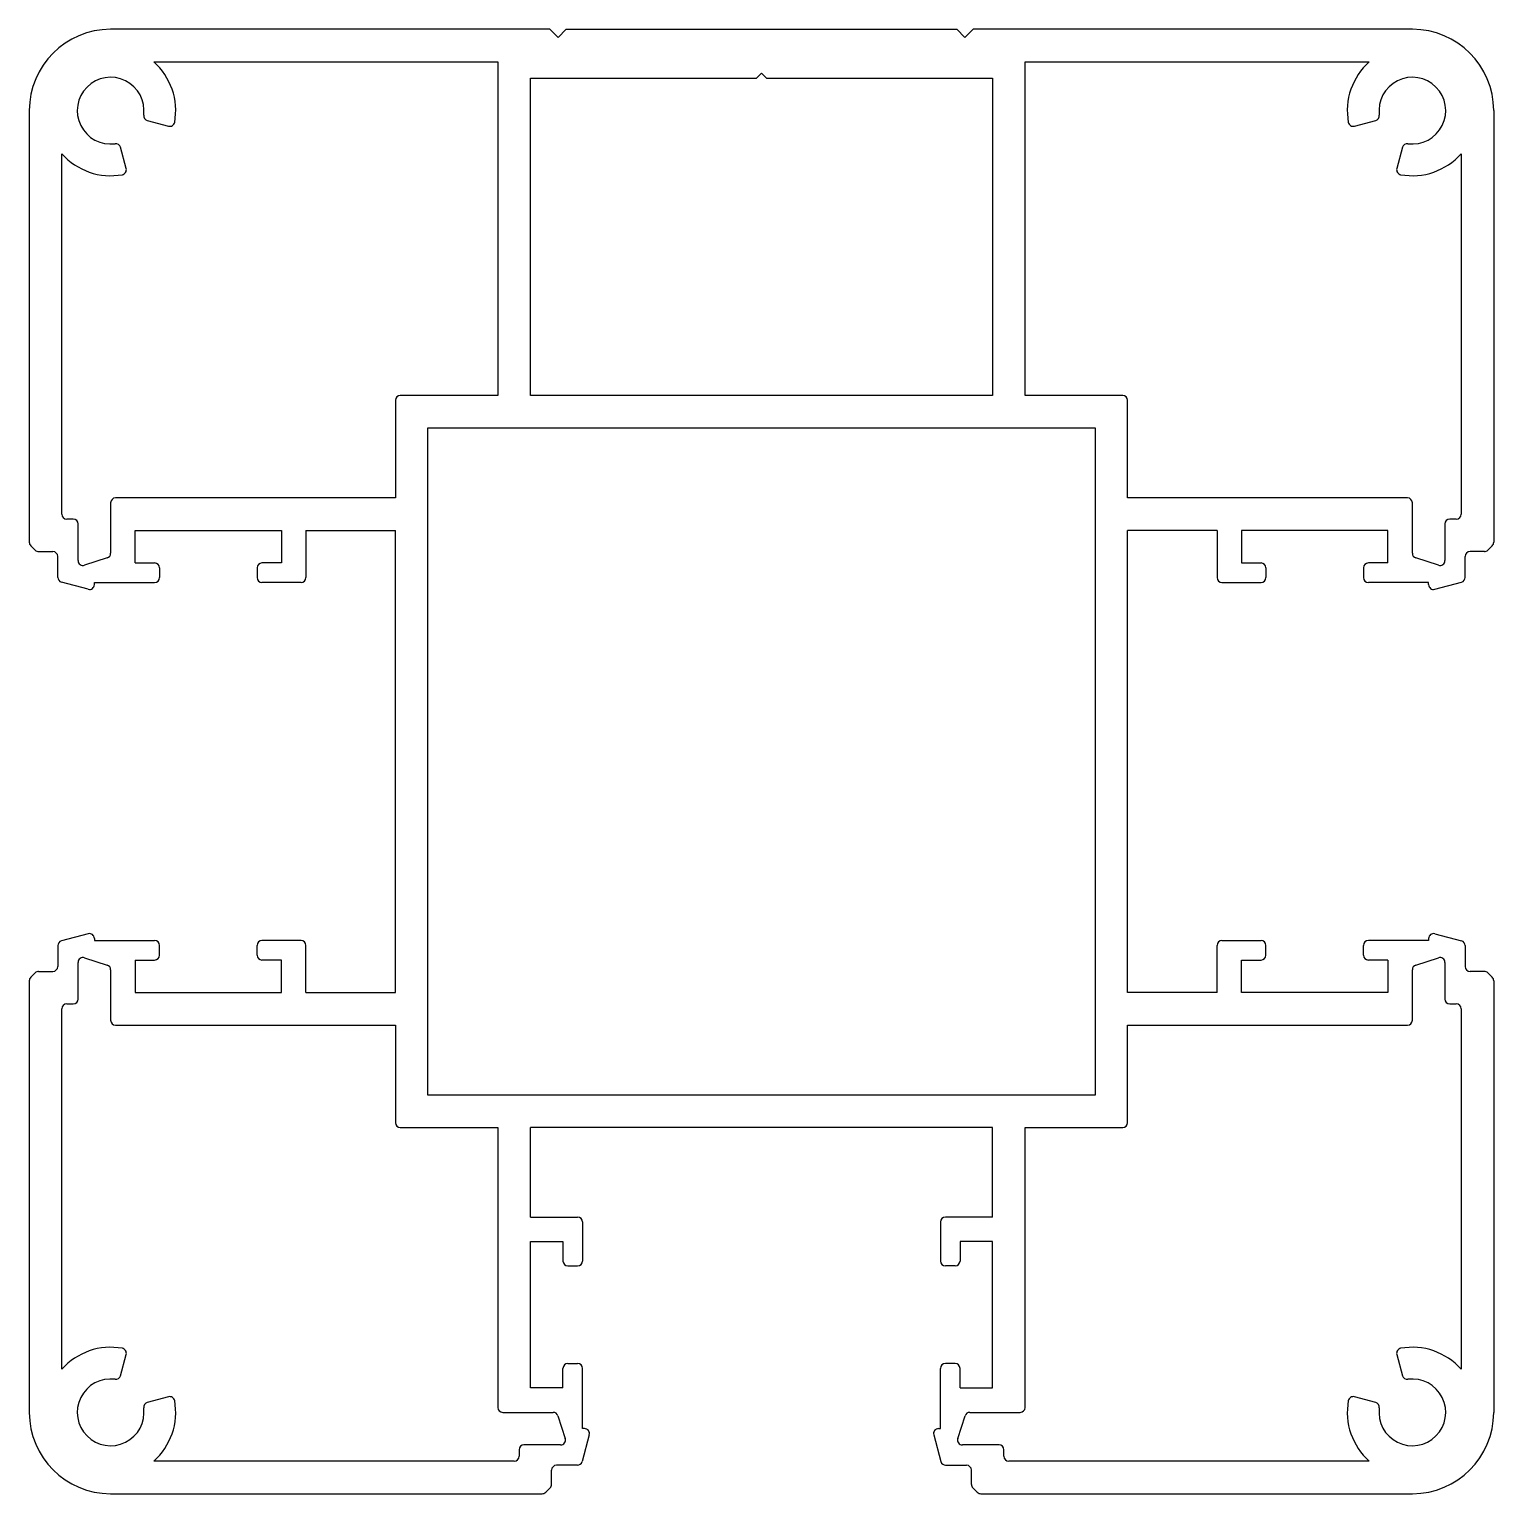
# Model space of a CAD drawing. Extents: x -44.4 to 45.6, y -45.6 to 44.4.
import ezdxf

# ---------------------------------------------------------------- set-up
doc = ezdxf.new("R2010")
doc.units = 0
doc.layers.get('0').update_dxf_attribs({"linetype": 'CONTINUOUS'})

msp = doc.modelspace()

# ---------------------------------------------------------------- linework, layer by layer
at = {"color": 0}
for p, q in [((-12.39, 44.43), (-39.39, 44.43)), ((-11.89, 43.93), (-12.39, 44.43)), ((-11.89, 43.93), (-11.39, 44.43)), ((-11.39, 44.43), (12.61, 44.43)), ((13.11, 43.93), (12.61, 44.43)), ((13.11, 43.93), (13.61, 44.43)), ((40.61, 44.43), (13.61, 44.43)), ((-36.744, 42.43), (-15.59, 42.43)), ((-15.59, 42.43), (-15.59, 21.93)), ((16.81, 21.93), (16.81, 42.43)), ((16.81, 42.43), (37.964, 42.43)), ((-13.59, 21.93), (-13.59, 41.43)), ((-13.59, 41.43), (0.31, 41.43)), ((0.31, 41.43), (0.61, 41.73)), ((0.61, 41.73), (0.91, 41.43)), ((0.91, 41.43), (14.81, 41.43)), ((14.81, 41.43), (14.81, 21.93)), ((-44.39, 39.43), (-44.39, 12.905)), ((-37.139, 38.827), (-35.828, 38.476)), ((37.048, 38.476), (38.359, 38.827)), ((45.61, 39.43), (45.61, 12.905)), ((-38.435, 35.868), (-38.787, 37.179)), ((40.007, 37.179), (39.656, 35.868)), ((-42.39, 14.63), (-42.39, 36.784)), ((43.61, 36.784), (43.61, 14.63)), ((-21.89, 21.63), (-21.89, 15.63)), ((-15.59, 21.93), (-21.59, 21.93)), ((14.81, 21.93), (-13.59, 21.93)), ((22.81, 21.93), (16.81, 21.93)), ((23.11, 15.63), (23.11, 21.63)), ((-19.89, 19.93), (21.11, 19.93)), ((-19.89, -21.07), (-19.89, 19.93)), ((21.11, 19.93), (21.11, -21.07)), ((-39.39, 15.33), (-39.39, 12.235)), ((-21.89, 15.63), (-39.09, 15.63)), ((40.31, 15.63), (23.11, 15.63)), ((40.61, 12.235), (40.61, 15.33)), ((-41.69, 14.33), (-42.09, 14.33)), ((-41.39, 11.78), (-41.39, 14.03)), ((-37.89, 11.63), (-37.89, 13.63)), ((-37.89, 13.63), (-28.89, 13.63)), ((-28.89, 13.63), (-28.89, 11.63)), ((-27.39, 13.63), (-27.39, 10.73)), ((-27.39, 13.63), (-21.89, 13.63)), ((-21.89, -14.77), (-21.89, 13.63)), ((23.11, -14.77), (23.11, 13.63)), ((28.61, 13.63), (23.11, 13.63)), ((28.61, 13.63), (28.61, 10.73)), ((30.11, 13.63), (30.11, 11.63)), ((39.11, 13.63), (30.11, 13.63)), ((39.11, 11.63), (39.11, 13.63)), ((42.61, 14.03), (42.61, 11.78)), ((43.31, 14.33), (42.91, 14.33)), ((-44.302, 12.692), (-44.028, 12.418)), ((45.522, 12.692), (45.248, 12.418)), ((-43.816, 12.33), (-42.94, 12.33)), ((-42.64, 10.747), (-42.64, 12.03)), ((-39.597, 11.95), (-40.997, 11.495)), ((42.217, 11.495), (40.817, 11.95)), ((43.86, 10.747), (43.86, 12.03)), ((45.036, 12.33), (44.16, 12.33)), ((-37.89, 11.63), (-36.69, 11.63)), ((-36.39, 11.33), (-36.39, 10.73)), ((-30.39, 11.33), (-30.39, 10.73)), ((-28.89, 11.63), (-30.09, 11.63)), ((30.11, 11.63), (31.31, 11.63)), ((31.61, 11.33), (31.61, 10.73)), ((37.61, 11.33), (37.61, 10.73)), ((39.11, 11.63), (37.91, 11.63)), ((-40.768, 10.015), (-42.418, 10.458)), ((-40.39, 10.305), (-40.39, 10.43)), ((-40.39, 10.43), (-36.69, 10.43)), ((-27.69, 10.43), (-30.09, 10.43)), ((28.91, 10.43), (31.31, 10.43)), ((41.61, 10.43), (37.91, 10.43)), ((41.61, 10.305), (41.61, 10.43)), ((41.988, 10.015), (43.638, 10.458)), ((-40.768, -11.155), (-42.418, -11.597)), ((-40.39, -11.445), (-40.39, -11.57)), ((-40.39, -11.57), (-36.69, -11.57)), ((-27.69, -11.57), (-30.09, -11.57)), ((28.91, -11.57), (31.31, -11.57)), ((41.61, -11.57), (37.91, -11.57)), ((41.61, -11.445), (41.61, -11.57)), ((41.988, -11.155), (43.638, -11.597)), ((-42.64, -11.887), (-42.64, -13.17)), ((-36.39, -12.47), (-36.39, -11.87)), ((-30.39, -12.47), (-30.39, -11.87)), ((-27.39, -14.77), (-27.39, -11.87)), ((28.61, -14.77), (28.61, -11.87)), ((31.61, -12.47), (31.61, -11.87)), ((37.61, -12.47), (37.61, -11.87)), ((43.86, -11.887), (43.86, -13.17)), ((-43.816, -13.47), (-42.94, -13.47)), ((-41.39, -15.17), (-41.39, -12.92)), ((-40.997, -12.634), (-39.597, -13.089)), ((-39.39, -13.375), (-39.39, -16.47)), ((-37.89, -12.77), (-37.89, -14.77)), ((-37.89, -12.77), (-36.69, -12.77)), ((-28.89, -12.77), (-30.09, -12.77)), ((-28.89, -14.77), (-28.89, -12.77)), ((30.11, -14.77), (30.11, -12.77)), ((30.11, -12.77), (31.31, -12.77)), ((39.11, -12.77), (37.91, -12.77)), ((39.11, -12.77), (39.11, -14.77)), ((40.61, -16.47), (40.61, -13.375)), ((40.817, -13.089), (42.217, -12.634)), ((42.61, -12.92), (42.61, -15.17)), ((45.036, -13.47), (44.16, -13.47)), ((-44.39, -14.044), (-44.39, -40.57)), ((-44.302, -13.832), (-44.028, -13.558)), ((45.522, -13.832), (45.248, -13.558)), ((45.61, -14.044), (45.61, -40.57)), ((-37.89, -14.77), (-28.89, -14.77)), ((-27.39, -14.77), (-21.89, -14.77)), ((28.61, -14.77), (23.11, -14.77)), ((39.11, -14.77), (30.11, -14.77)), ((-42.39, -37.924), (-42.39, -15.77)), ((-42.09, -15.47), (-41.69, -15.47)), ((42.91, -15.47), (43.31, -15.47)), ((43.61, -15.77), (43.61, -37.924)), ((-39.09, -16.77), (-21.89, -16.77)), ((-21.89, -16.77), (-21.89, -22.77)), ((23.11, -22.77), (23.11, -16.77)), ((23.11, -16.77), (40.31, -16.77)), ((21.11, -21.07), (-19.89, -21.07)), ((-21.59, -23.07), (-15.59, -23.07)), ((-15.59, -23.07), (-15.59, -40.27)), ((-13.59, -28.57), (-13.59, -23.07)), ((14.81, -23.07), (-13.59, -23.07)), ((14.81, -28.57), (14.81, -23.07)), ((16.81, -40.27), (16.81, -23.07)), ((16.81, -23.07), (22.81, -23.07)), ((-13.59, -28.57), (-10.69, -28.57)), ((14.81, -28.57), (11.91, -28.57)), ((-10.39, -28.87), (-10.39, -31.27)), ((11.61, -28.87), (11.61, -31.27)), ((-13.59, -39.07), (-13.59, -30.07)), ((-13.59, -30.07), (-11.59, -30.07)), ((-11.59, -30.07), (-11.59, -31.27)), ((12.81, -30.07), (12.81, -31.27)), ((14.81, -30.07), (12.81, -30.07)), ((14.81, -39.07), (14.81, -30.07)), ((-11.29, -31.57), (-10.69, -31.57)), ((12.51, -31.57), (11.91, -31.57)), ((-38.787, -38.318), (-38.435, -37.008)), ((-11.29, -37.57), (-10.69, -37.57)), ((12.51, -37.57), (11.91, -37.57)), ((39.656, -37.008), (40.007, -38.318)), ((-11.59, -39.07), (-11.59, -37.87)), ((-10.39, -41.57), (-10.39, -37.87)), ((11.61, -41.57), (11.61, -37.87)), ((12.81, -39.07), (12.81, -37.87)), ((-11.59, -39.07), (-13.59, -39.07)), ((12.81, -39.07), (14.81, -39.07)), ((-35.828, -39.615), (-37.139, -39.967)), ((38.359, -39.967), (37.048, -39.615)), ((-15.29, -40.57), (-12.195, -40.57)), ((-11.909, -40.777), (-11.455, -42.177)), ((12.675, -42.177), (13.13, -40.777)), ((13.415, -40.57), (16.51, -40.57)), ((-9.975, -41.947), (-10.417, -43.597)), ((-10.265, -41.57), (-10.39, -41.57)), ((11.195, -41.947), (11.637, -43.597)), ((11.485, -41.57), (11.61, -41.57)), ((-14.29, -42.87), (-14.29, -43.27)), ((-11.74, -42.57), (-13.99, -42.57)), ((15.21, -42.57), (12.96, -42.57)), ((15.51, -43.27), (15.51, -42.87)), ((-14.59, -43.57), (-36.744, -43.57)), ((-10.707, -43.82), (-11.99, -43.82)), ((11.927, -43.82), (13.21, -43.82)), ((37.964, -43.57), (15.81, -43.57)), ((-12.29, -44.995), (-12.29, -44.12)), ((13.51, -44.995), (13.51, -44.12)), ((-39.39, -45.57), (-12.864, -45.57)), ((-12.652, -45.482), (-12.378, -45.208)), ((13.872, -45.482), (13.598, -45.208)), ((14.084, -45.57), (40.61, -45.57))]:
    msp.add_line(p, q, dxfattribs=at)
for centre, radius, start, end in [((-39.39, 39.43), 5, 90, 180), ((40.61, 39.43), 5, 0, 90), ((-39.39, 39.43), 4, 349.65071, 48.59038), ((40.61, 39.43), 4, 131.40962, 190.34929), ((-39.39, 39.43), 2.05, 352.33437, 277.66563), ((40.61, 39.43), 2.05, 262.33437, 187.66563), ((-37.061, 39.117), 0.3, 172.33437, 255), ((-35.75, 38.766), 0.3, 255, 349.65071), ((36.97, 38.766), 0.3, 190.34929, 285), ((38.281, 39.117), 0.3, 285, 7.66563), ((-39.076, 37.101), 0.3, 15, 97.66563), ((40.297, 37.101), 0.3, 82.33437, 165), ((-39.39, 39.43), 4, 221.40962, 280.34929), ((40.61, 39.43), 4, 259.65071, 318.59038), ((-38.725, 35.79), 0.3, 280.34929, 15), ((39.945, 35.79), 0.3, 165, 259.65071), ((-21.59, 21.63), 0.3, 90, 180), ((22.81, 21.63), 0.3, 0, 90), ((-39.09, 15.33), 0.3, 90, 180), ((40.31, 15.33), 0.3, 0, 90), ((-42.09, 14.63), 0.3, 180, 270), ((43.31, 14.63), 0.3, 270, 0), ((-41.69, 14.03), 0.3, 0, 90), ((42.91, 14.03), 0.3, 90, 180), ((-44.09, 12.905), 0.3, 180, 225), ((45.31, 12.905), 0.3, 315, 360), ((-43.816, 12.63), 0.3, 225, 270), ((-42.94, 12.03), 0.3, 0, 90), ((-41.09, 11.78), 0.3, 180, 288), ((-39.69, 12.235), 0.3, 288, 0), ((40.91, 12.235), 0.3, 180, 252), ((42.31, 11.78), 0.3, 252, 0), ((44.16, 12.03), 0.3, 90, 180), ((45.036, 12.63), 0.3, 270, 315), ((-36.69, 11.33), 0.3, 0, 90), ((-30.09, 11.33), 0.3, 90, 180), ((31.31, 11.33), 0.3, 0, 90), ((37.91, 11.33), 0.3, 90, 180), ((-42.34, 10.747), 0.3, 180, 255), ((-40.69, 10.305), 0.3, 255, 0), ((-36.69, 10.73), 0.3, 270, 0), ((-30.09, 10.73), 0.3, 180, 270), ((-27.69, 10.73), 0.3, 270, 0), ((28.91, 10.73), 0.3, 180, 270), ((31.31, 10.73), 0.3, 270, 0), ((37.91, 10.73), 0.3, 180, 270), ((41.91, 10.305), 0.3, 180, 285), ((43.56, 10.747), 0.3, 285, 360), ((-42.34, -11.887), 0.3, 105, 180), ((-40.69, -11.445), 0.3, 0, 105), ((-36.69, -11.87), 0.3, 0, 90), ((-30.09, -11.87), 0.3, 90, 180), ((-27.69, -11.87), 0.3, 0, 90), ((28.91, -11.87), 0.3, 90, 180), ((31.31, -11.87), 0.3, 0, 90), ((37.91, -11.87), 0.3, 90, 180), ((41.91, -11.445), 0.3, 75, 180), ((43.56, -11.887), 0.3, 0, 75), ((-36.69, -12.47), 0.3, 270, 0), ((-30.09, -12.47), 0.3, 180, 270), ((31.31, -12.47), 0.3, 270, 0), ((37.91, -12.47), 0.3, 180, 270), ((-43.816, -13.77), 0.3, 90, 135), ((-42.94, -13.17), 0.3, 270, 0), ((-41.09, -12.92), 0.3, 72, 180), ((-39.69, -13.375), 0.3, 0, 72), ((40.91, -13.375), 0.3, 108, 180), ((42.31, -12.92), 0.3, 0, 108), ((44.16, -13.17), 0.3, 180, 270), ((45.036, -13.77), 0.3, 45, 90), ((-44.09, -14.044), 0.3, 135, 180), ((45.31, -14.044), 0.3, 0, 45), ((-41.69, -15.17), 0.3, 270, 0), ((42.91, -15.17), 0.3, 180, 270), ((-42.09, -15.77), 0.3, 90, 180), ((43.31, -15.77), 0.3, 0, 90), ((-39.09, -16.47), 0.3, 180, 270), ((40.31, -16.47), 0.3, 270, 0), ((-21.59, -22.77), 0.3, 180, 270), ((22.81, -22.77), 0.3, 270, 0), ((-10.69, -28.87), 0.3, 0, 90), ((11.91, -28.87), 0.3, 90, 180), ((-11.29, -31.27), 0.3, 180, 270), ((-10.69, -31.27), 0.3, 270, 0), ((11.91, -31.27), 0.3, 180, 270), ((12.51, -31.27), 0.3, 270, 0), ((-39.39, -40.57), 4, 79.65071, 138.59038), ((-38.725, -36.93), 0.3, 345, 79.65071), ((39.945, -36.93), 0.3, 100.34929, 195), ((40.61, -40.57), 4, 41.40962, 100.34929), ((-11.29, -37.87), 0.3, 90, 180), ((-10.69, -37.87), 0.3, 0, 90), ((11.91, -37.87), 0.3, 90, 180), ((12.51, -37.87), 0.3, 0, 90), ((-39.39, -40.57), 2.05, 82.33437, 7.66563), ((-39.076, -38.241), 0.3, 262.33437, 345), ((40.61, -40.57), 2.05, 172.33437, 97.66563), ((40.297, -38.241), 0.3, 195, 277.66563), ((-37.061, -40.256), 0.3, 105, 187.66563), ((-39.39, -40.57), 4, 311.40962, 10.34929), ((-35.75, -39.905), 0.3, 10.34929, 105), ((-15.29, -40.27), 0.3, 180, 270), ((16.51, -40.27), 0.3, 270, 0), ((40.61, -40.57), 4, 169.65071, 228.59038), ((36.97, -39.905), 0.3, 75, 169.65071), ((38.281, -40.256), 0.3, 352.33437, 75), ((-39.39, -40.57), 5, 180, 270), ((-12.195, -40.87), 0.3, 18, 90), ((13.415, -40.87), 0.3, 90, 162), ((40.61, -40.57), 5, 270, 360), ((-11.74, -42.27), 0.3, 270, 18), ((-10.265, -41.87), 0.3, 345, 90), ((11.485, -41.87), 0.3, 90, 195), ((12.96, -42.27), 0.3, 162, 270), ((-13.99, -42.87), 0.3, 90, 180), ((15.21, -42.87), 0.3, 0, 90), ((-14.59, -43.27), 0.3, 270, 0), ((-11.99, -44.12), 0.3, 90, 180), ((-10.707, -43.52), 0.3, 270, 345), ((11.927, -43.52), 0.3, 195, 270), ((13.21, -44.12), 0.3, 0, 90), ((15.81, -43.27), 0.3, 180, 270), ((-12.59, -44.995), 0.3, 315, 360), ((13.81, -44.995), 0.3, 180, 225), ((-12.864, -45.27), 0.3, 270, 315), ((14.084, -45.27), 0.3, 225, 270)]:
    msp.add_arc(centre, radius, start, end, dxfattribs=at)

doc.saveas('drawing.dxf')
